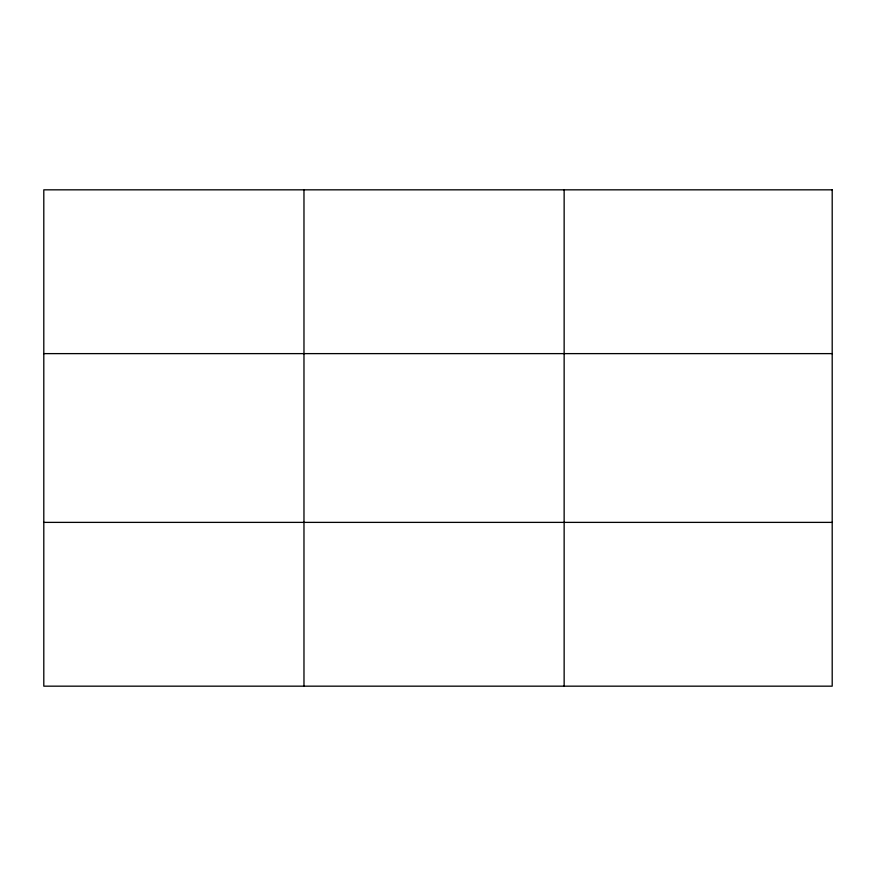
<?xml version="1.0" encoding="UTF-8"?>
<svg xmlns="http://www.w3.org/2000/svg" width="876" height="876" viewBox="0 0 876 876"><rect width="100%" height="100%" fill="white"/><g stroke="black" fill="none" stroke-linecap="round" stroke-linejoin="round"><path stroke-width="1.31" d="M303.972 686.171L303.972 189.829M564.144 686.171L564.144 189.829M43.8 353.619L832.2 353.619M43.8 522.381L832.2 522.381M832.2 189.829L832.2 686.171L43.8 686.171L43.8 189.829L832.2 189.829"/></g></svg>
